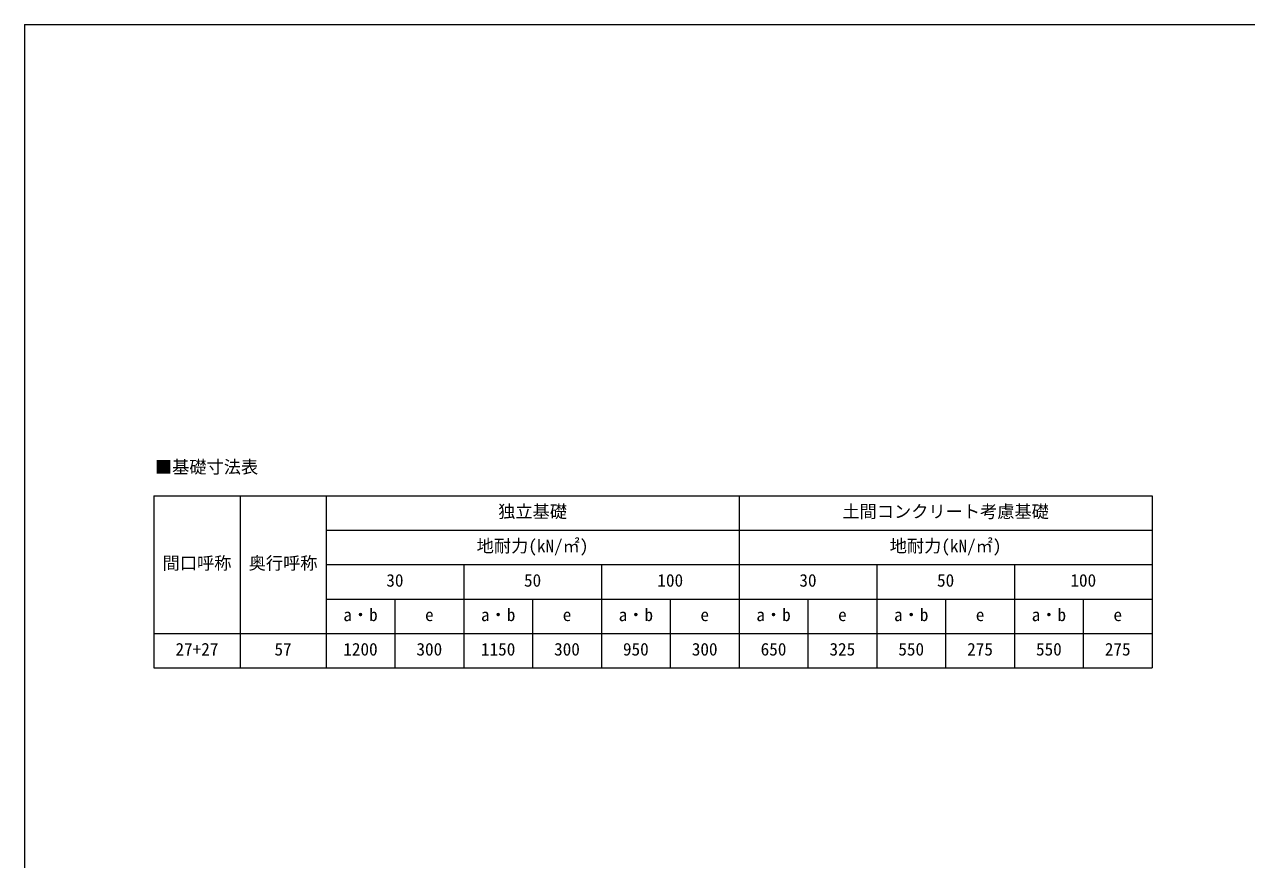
# Model space of a CAD drawing. Units: millimetres at full size, sheet at 1:40; details may follow other scales. Extents: x -11243 to 11243, y -7760 to 7760.
# Drawn here: x -11243 to 119, y 0 to 7760 of the extents above; entities that cross this region are included whole.
import ezdxf
from ezdxf.enums import TextEntityAlignment as Align

# ---------------------------------------------------------------- set-up
doc = ezdxf.new("R2010")
doc.units = ezdxf.units.MM
doc.header["$LTSCALE"] = 40
doc.layers.add('0-E_DET2', color=7, linetype='Continuous', lineweight=18)
doc.layers.add('F-0_240', color=7, linetype='Continuous', lineweight=9)
doc.styles.add('ＭＳ ゴシック', font='')
doc.styles.get('ＭＳ ゴシック').set_extended_font_data('MS Gothic')

msp = doc.modelspace()

# ---------------------------------------------------------------- linework, layer by layer
at = {"layer": '0-E_DET2'}
for p, q in [((-10038.28, 3380.51), (-758.28, 3380.51)), ((-10038.28, 3380.51), (-10038.28, 1780.51)), ((-9238.28, 3380.51), (-9238.28, 1780.51)), ((-8438.28, 3380.51), (-8438.28, 1780.51)), ((-4598.28, 3380.51), (-4598.28, 1780.51)), ((-758.28, 3380.51), (-758.28, 1780.51)), ((-8438.28, 3060.51), (-758.28, 3060.51)), ((-8438.28, 2740.51), (-758.28, 2740.51)), ((-7158.28, 2740.51), (-7158.28, 1780.51)), ((-5878.28, 2740.51), (-5878.28, 1780.51)), ((-3318.28, 2740.51), (-3318.28, 1780.51)), ((-2038.28, 2740.51), (-2038.28, 1780.51)), ((-8438.28, 2420.51), (-758.28, 2420.51)), ((-7798.28, 2420.51), (-7798.28, 1780.51)), ((-6518.28, 2420.51), (-6518.28, 1780.51)), ((-5238.28, 2420.51), (-5238.28, 1780.51)), ((-3958.28, 2420.51), (-3958.28, 1780.51)), ((-2678.28, 2420.51), (-2678.28, 1780.51)), ((-1398.28, 2420.51), (-1398.28, 1780.51)), ((-10038.28, 2100.51), (-758.28, 2100.51)), ((-10038.28, 1780.51), (-758.28, 1780.51))]:
    msp.add_line(p, q, dxfattribs=at)
at = {"layer": 'F-0_240', "color": 5}
for q in [(-11242.74, -7760), (10677.26, 7760)]:
    msp.add_line((-11242.74, 7760), q, dxfattribs=at)

# ---------------------------------------------------------------- texts
at = {"layer": '0-E_DET2', "style": 'ＭＳ ゴシック'}
for s, p in [('■基礎寸法表', (-10029.66, 3554.06)), ('独立基礎', (-6838.28, 3140.51)), ('土間コンクリート考慮基礎', (-3638.28, 3140.51)), ('地耐力(kN/㎡)', (-7038.28, 2820.51)), ('地耐力(kN/㎡)', (-3198.28, 2820.51)), ('間口呼称', (-9958.28, 2660.51)), ('奥行呼称', (-9158.28, 2660.51)), ('30', (-7878.28, 2500.51)), ('50', (-6598.28, 2500.51)), ('100', (-5358.28, 2500.51)), ('30', (-4038.28, 2500.51)), ('50', (-2758.28, 2500.51)), ('100', (-1518.28, 2500.51)), ('a・b', (-8278.28, 2180.51)), ('e', (-7518.28, 2180.51)), ('a・b', (-6998.28, 2180.51)), ('e', (-6238.28, 2180.51)), ('a・b', (-5718.28, 2180.51)), ('e', (-4958.28, 2180.51)), ('a・b', (-4438.28, 2180.51)), ('e', (-3678.28, 2180.51)), ('a・b', (-3158.28, 2180.51)), ('e', (-2398.28, 2180.51)), ('a・b', (-1878.28, 2180.51)), ('e', (-1118.28, 2180.51)), ('27+27', (-9838.28, 1860.51)), ('57', (-8918.28, 1860.51)), ('1200', (-8278.28, 1860.51)), ('300', (-7598.28, 1860.51)), ('1150', (-6998.28, 1860.51)), ('300', (-6318.28, 1860.51)), ('950', (-5678.28, 1860.51)), ('300', (-5038.28, 1860.51)), ('650', (-4398.28, 1860.51)), ('325', (-3758.28, 1860.51)), ('550', (-3118.28, 1860.51)), ('275', (-2478.28, 1860.51)), ('550', (-1838.28, 1860.51)), ('275', (-1198.28, 1860.51))]:
    msp.add_text(s, height=117.3, dxfattribs=at).set_placement(p, align=Align.BOTTOM_LEFT)

doc.saveas('drawing.dxf')
